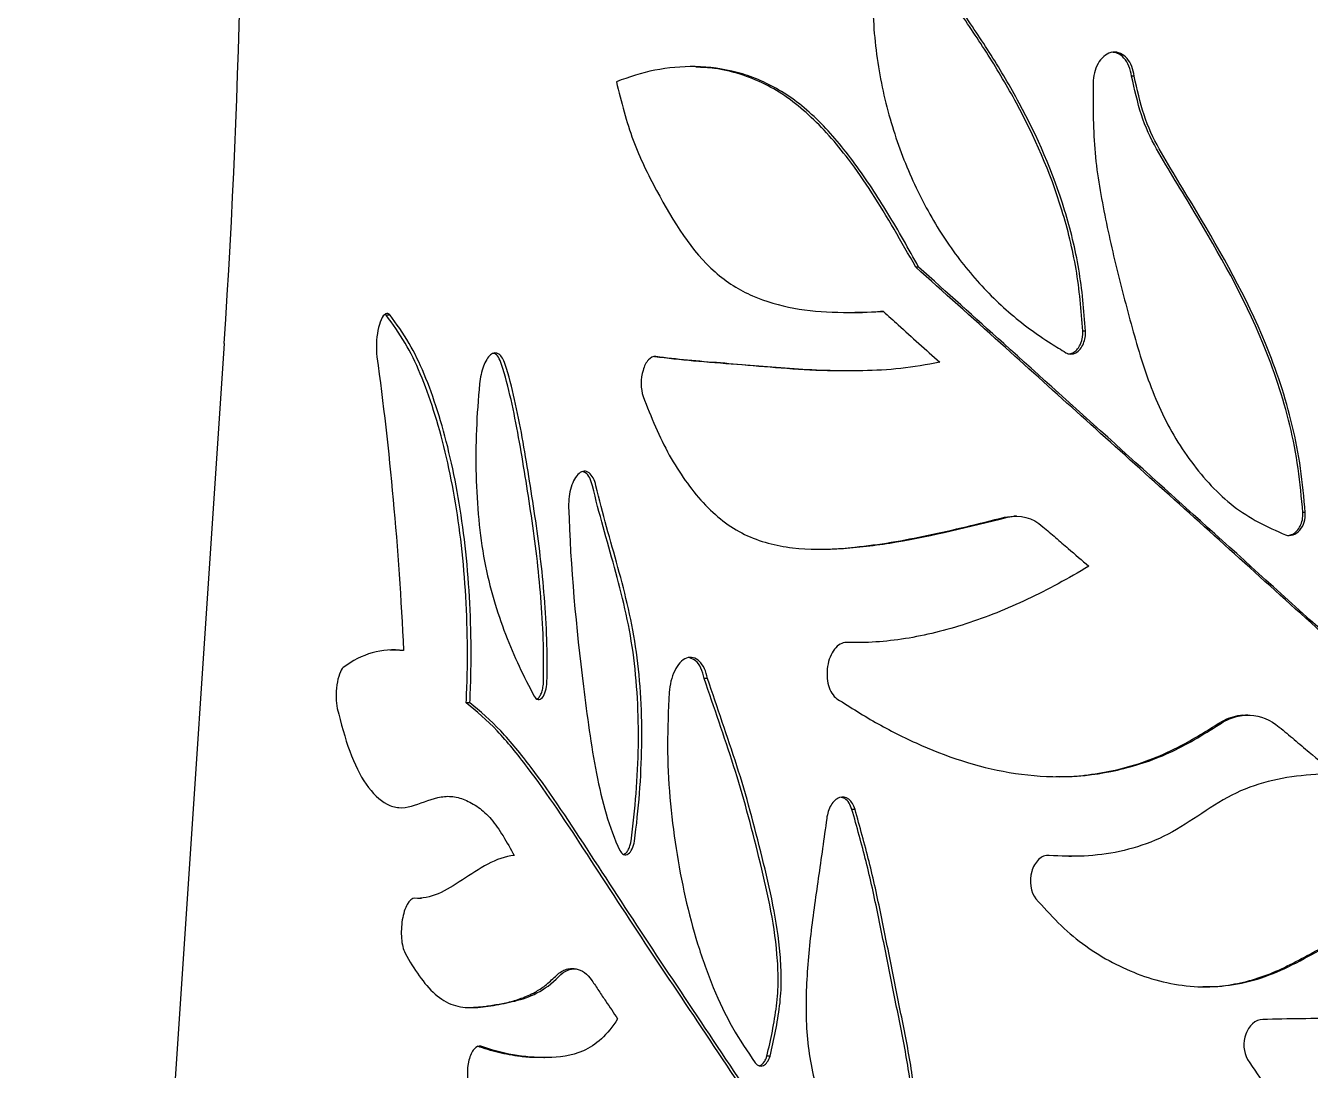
# Model space of a CAD drawing. Header units: millimetres. Extents: x -54 to 586, y 8 to 412.
# Drawn here: x 296.11 to 311.91, y 195.74 to 208.59 of the extents above; entities that cross this region are included whole.
import ezdxf

# ---------------------------------------------------------------- set-up
doc = ezdxf.new("R2010")
doc.units = ezdxf.units.MM
doc.layers.add('OUTLINE', color=7, linetype='Continuous', lineweight=25)

msp = doc.modelspace()

# ---------------------------------------------------------------- linework, layer by layer
at = {"layer": 'OUTLINE'}
for p, q in [((309.74084, 207.9727), (309.7083, 207.9727)), ((307.08966, 205.62518), (307.053, 205.62518)), ((300.54181, 205.03458), (300.52749, 205.04326)), ((300.58872, 205.03458), (300.54181, 205.03458)), ((306.65649, 205.0794), (306.61916, 205.0794)), ((309.14291, 204.83779), (309.10953, 204.83779)), ((298.54819, 204.68356), (296.10678, 167.97387)), ((308.14645, 202.54742), (308.25893, 202.55924)), ((308.29375, 202.56127), (308.25882, 202.56127)), ((311.84496, 202.60405), (311.81598, 202.60405)), ((300.7067, 200.90865), (300.58354, 200.91071)), ((300.75296, 200.90865), (300.7067, 200.90865)), ((304.49382, 200.56268), (304.45345, 200.56268)), ((301.57036, 200.26446), (301.52544, 200.26446)), ((311.14034, 200.11456), (311.11001, 200.11456)), ((310.79324, 200.00108), (310.76277, 200.00108)), ((306.30711, 198.95399), (306.2697, 198.95399)), ((308.93525, 198.3765), (308.96944, 198.3765)), ((300.92704, 197.86156), (300.97438, 197.86156)), ((302.85258, 196.99254), (302.80943, 196.99254)), ((302.47777, 195.90119), (302.48637, 195.90119)), ((305.26202, 195.91796), (305.22323, 195.91796))]:
    msp.add_line(p, q, dxfattribs=at)
msp.add_arc((198.76861, 211.31949), 100, 356.1950966, 1.7157666, dxfattribs=at)
for points, knots in [([(309.10953, 204.83779), (309.08897, 205.09291), (309.06765, 205.34805), (308.98401, 205.8464), (308.92308, 206.08941), (308.70723, 206.7945), (308.51278, 207.23388), (308.18216, 207.84497), (308.06557, 208.04133), (307.82467, 208.42283), (307.69973, 208.60687), (307.45174, 208.97507), (307.32762, 209.15798), (307.11075, 209.55854), (307.02097, 209.77991), (306.93143, 210.00159)], [0, 0, 0, 0, 0.125, 0.125, 0.25, 0.25, 0.5, 0.5, 0.625, 0.625, 0.75, 0.75, 0.875, 0.875, 1, 1, 1, 1]), ([(309.14292, 204.83779), (309.1224, 205.0928), (309.10113, 205.34783), (309.01772, 205.84602), (308.95693, 206.08898), (308.74152, 206.79396), (308.54745, 207.23337), (308.21734, 207.84459), (308.10092, 208.04099), (307.86036, 208.42261), (307.73557, 208.6067), (307.48791, 208.97503), (307.36395, 209.158), (307.1474, 209.55861), (307.05779, 209.77995), (306.96841, 210.00159)], [0, 0, 0, 0, 0.125, 0.125, 0.25, 0.25, 0.5, 0.5, 0.625, 0.625, 0.75, 0.75, 0.875, 0.875, 1, 1, 1, 1]), ([(306.63707, 209.95143), (306.61256, 209.81561), (306.58794, 209.67978), (306.54901, 209.40628), (306.53587, 209.26841), (306.51811, 208.85096), (306.53256, 208.56578), (306.59933, 208.01986), (306.65358, 207.75367), (306.79587, 207.24164), (306.88208, 207.00031), (307.08086, 206.54181), (307.19377, 206.32345), (307.44401, 205.91431), (307.57984, 205.72598), (307.8724, 205.37845), (308.02924, 205.21844), (308.36206, 204.92697), (308.53808, 204.79973), (308.72103, 204.68356)], [0, 0, 0, 0, 0.0625, 0.0625, 0.125, 0.125, 0.25, 0.25, 0.375, 0.375, 0.5, 0.5, 0.625, 0.625, 0.75, 0.75, 0.875, 0.875, 1, 1, 1, 1]), ([(309.74084, 207.9727), (309.73072, 208.05652), (309.7008, 208.13401), (309.60567, 208.24512), (309.5417, 208.2749), (309.41384, 208.26043), (309.35324, 208.21647), (309.26843, 208.08822), (309.24346, 208.00455), (309.23806, 207.91933)], [0, 0, 0, 0, 0.25, 0.25, 0.5, 0.5, 0.75, 0.75, 1, 1, 1, 1]), ([(309.7083, 207.9727), (309.70002, 208.01521), (309.68343, 208.10035), (309.62024, 208.19925), (309.54337, 208.25972), (309.48882, 208.26444), (309.46465, 208.26653)], [0, 0, 0, 0, 0.274116102, 0.549073872, 0.800177498, 1, 1, 1, 1]), ([(307.08966, 205.62518), (306.96519, 205.84822), (306.84122, 206.07087), (306.58183, 206.49734), (306.44747, 206.70262), (306.16416, 207.08792), (306.01634, 207.26567), (305.70631, 207.57322), (305.5423, 207.70294), (305.20138, 207.90235), (305.02945, 207.97224), (304.68539, 208.06469), (304.51218, 208.08708), (304.17314, 208.09278), (304.00756, 208.07735), (303.68393, 208.01385), (303.52597, 207.96044), (303.37138, 207.90529)], [0, 0, 0, 0, 0.125, 0.125, 0.25, 0.25, 0.375, 0.375, 0.5, 0.5, 0.625, 0.625, 0.75, 0.75, 0.875, 0.875, 1, 1, 1, 1]), ([(307.053, 205.62518), (306.96551, 205.78078), (306.79053, 206.09197), (306.51763, 206.54037), (306.25146, 206.92776), (305.99047, 207.24714), (305.73975, 207.50186), (305.47749, 207.71603), (305.19403, 207.88744), (304.89308, 208.00414), (304.60561, 208.07225), (304.42566, 208.08081), (304.34851, 208.08449)], [0, 0, 0, 0, 0.11865916, 0.23732152, 0.35578915, 0.44649274, 0.5376263, 0.62858202, 0.71904176, 0.82098475, 0.92324828, 1, 1, 1, 1]), ([(311.32468, 204.68688), (311.08652, 205.26521), (310.78559, 205.79009), (310.40072, 206.43474), (310.32336, 206.56323), (310.16852, 206.81981), (310.08933, 206.94651), (309.94321, 207.20952), (309.87829, 207.34745), (309.78097, 207.64987), (309.74474, 207.81129), (309.7083, 207.9727)], [0, 0, 0, 0, 0.5, 0.5, 0.625, 0.625, 0.75, 0.75, 0.875, 0.875, 1, 1, 1, 1]), ([(311.35593, 204.68356), (311.11822, 205.26256), (310.81755, 205.78806), (310.43291, 206.43344), (310.35559, 206.56207), (310.20084, 206.81893), (310.12169, 206.94577), (309.97561, 207.20902), (309.9107, 207.34705), (309.81344, 207.64968), (309.77724, 207.81119), (309.74084, 207.9727)], [0, 0, 0, 0, 0.5, 0.5, 0.625, 0.625, 0.75, 0.75, 0.875, 0.875, 1, 1, 1, 1]), ([(303.37138, 207.90529), (303.43332, 207.65652), (303.49533, 207.40823), (303.6599, 206.96311), (303.7613, 206.76307), (304.07498, 206.17874), (304.29958, 205.81589), (304.65716, 205.50174), (304.73292, 205.44514), (304.88772, 205.34726), (304.96701, 205.30553), (305.21016, 205.1987), (305.37923, 205.15137), (305.72912, 205.08848), (305.9103, 205.07296), (306.27841, 205.06417), (306.46599, 205.07172), (306.65649, 205.0794)], [0, 0, 0, 0, 0.125, 0.125, 0.25, 0.25, 0.5, 0.5, 0.5625, 0.5625, 0.625, 0.625, 0.75, 0.75, 0.875, 0.875, 1, 1, 1, 1]), ([(309.23806, 207.91933), (309.2352, 207.63749), (309.23225, 207.35586), (309.27824, 206.80397), (309.32453, 206.53314), (309.43188, 205.99483), (309.49418, 205.72919), (309.62644, 205.2031), (309.69578, 204.94185), (309.77085, 204.68356)], [0, 0, 0, 0, 0.25, 0.25, 0.5, 0.5, 0.75, 0.75, 1, 1, 1, 1]), ([(300.58872, 205.03457), (300.57174, 205.05407), (300.55248, 205.05996), (300.51417, 205.03927), (300.4951, 205.01376), (300.44657, 204.90542), (300.4254, 204.79341), (300.42087, 204.68356)], [0, 0, 0, 0, 0.25, 0.25, 0.5, 0.5, 1, 1, 1, 1]), ([(306.1705, 205.06796), (306.17557, 205.06773), (306.32111, 205.06113), (306.47278, 205.07043), (306.61916, 205.0794)], [0, 0, 0, 0, 0.03485759, 1, 1, 1, 1]), ([(306.65649, 205.0794), (306.71702, 205.02371), (306.77784, 204.96802), (306.83895, 204.91235), (306.92268, 204.83607), (307.00696, 204.75981), (307.09178, 204.68356)], [0, 0, 0, 0, 0.000329558939, 0.000329558939, 0.000329558939, 0.000781061529, 0.000781061529, 0.000781061529, 0.000781061529]), ([(301.52544, 200.26446), (301.53005, 200.37538), (301.53454, 200.48625), (301.53978, 200.70647), (301.54073, 200.81591), (301.53925, 201.14246), (301.53236, 201.35775), (301.50735, 201.78362), (301.48925, 201.99567), (301.44269, 202.40574), (301.41426, 202.60407), (301.34759, 202.98717), (301.3094, 203.172), (301.22358, 203.52765), (301.17542, 203.6994), (301.02128, 204.1825), (300.90647, 204.46479), (300.77559, 204.68688)], [0, 0, 0, 0, 0.0625, 0.0625, 0.125, 0.125, 0.25, 0.25, 0.375, 0.375, 0.5, 0.5, 0.625, 0.625, 0.75, 0.75, 1, 1, 1, 1]), ([(301.57036, 200.26446), (301.57496, 200.37519), (301.57945, 200.48587), (301.5847, 200.70572), (301.58567, 200.81498), (301.58425, 201.14099), (301.57744, 201.35594), (301.55262, 201.78116), (301.53464, 201.9929), (301.48837, 202.40248), (301.4601, 202.6006), (301.39379, 202.98334), (301.35579, 203.16802), (301.2704, 203.52344), (301.22246, 203.6951), (301.06891, 204.17835), (300.95454, 204.46099), (300.82405, 204.68356)], [0, 0, 0, 0, 0.0625, 0.0625, 0.125, 0.125, 0.25, 0.25, 0.375, 0.375, 0.5, 0.5, 0.625, 0.625, 0.75, 0.75, 1, 1, 1, 1]), ([(330.26315, 183.92261), (330.25051, 183.93722), (329.94528, 184.29014), (329.32286, 184.95822), (328.39859, 185.9262), (327.39002, 186.93006), (326.30289, 187.97278), (325.14248, 189.05735), (323.97918, 190.12926), (322.82045, 191.19391), (321.67573, 192.25975), (320.54481, 193.32525), (319.41973, 194.38023), (318.3026, 195.42399), (317.19359, 196.45301), (316.1062, 197.45124), (315.0422, 198.41944), (314.00493, 199.36061), (312.98225, 200.28545), (311.97035, 201.19886), (310.97122, 202.0997), (309.98777, 202.98555), (309.02597, 203.85146), (308.40731, 204.40848), (308.09808, 204.68689)], [0, 0, 0, 0, 0.001778, 0.04294951, 0.08410389, 0.12521492, 0.17440964, 0.22363326, 0.27286984, 0.32209817, 0.37129722, 0.42050971, 0.4697558, 0.51900867, 0.56824613, 0.61745114, 0.66481605, 0.71220548, 0.75959224, 0.80695424, 0.85520189, 0.90348147, 0.95175734, 1, 1, 1, 1]), ([(332.76131, 180.84738), (332.53465, 181.15516), (332.30686, 181.4618), (331.83882, 182.06385), (331.60077, 182.36117), (330.87494, 183.24236), (330.37553, 183.81549), (329.35208, 184.9384), (328.82789, 185.48806), (327.76085, 186.56905), (327.21723, 187.10063), (325.57531, 188.66981), (324.46402, 189.68343), (322.26911, 191.70997), (321.19052, 192.7321), (319.05955, 194.74369), (318.00187, 195.72955), (316.4285, 197.17582), (315.90586, 197.65351), (314.87336, 198.59463), (314.3629, 199.05843), (312.85024, 200.43009), (311.86685, 201.3185), (309.95703, 203.04227), (309.03045, 203.8775), (308.13673, 204.68356)], [0, 0, 0, 0, 0.03125, 0.03125, 0.0625, 0.0625, 0.125, 0.125, 0.1875, 0.1875, 0.25, 0.25, 0.375, 0.375, 0.5, 0.5, 0.625, 0.625, 0.6875, 0.6875, 0.75, 0.75, 0.875, 0.875, 1, 1, 1, 1]), ([(308.90153, 204.57106), (308.93915, 204.54999), (308.98325, 204.54994), (309.06159, 204.59225), (309.09499, 204.63346), (309.11609, 204.68356)], [0, 0, 0, 0, 0.5, 0.5, 1, 1, 1, 1]), ([(308.92556, 204.5562), (308.94188, 204.55737), (308.97611, 204.55982), (309.02498, 204.59345), (309.06181, 204.63838), (309.07786, 204.67339), (309.08405, 204.68689)], [0, 0, 0, 0, 0.25406265, 0.53301519, 0.81993314, 1, 1, 1, 1]), ([(309.77085, 204.68356), (309.84907, 204.4144), (309.93752, 204.15338), (310.157, 203.66508), (310.28808, 203.43782), (310.59891, 203.02035), (310.77051, 202.83454), (311.05994, 202.60932), (311.16296, 202.54484), (311.37847, 202.43022), (311.48996, 202.38005), (311.6017, 202.32995)], [0, 0, 0, 0, 0.25, 0.25, 0.5, 0.5, 0.75, 0.75, 0.875, 0.875, 1, 1, 1, 1]), ([(311.81598, 202.60405), (311.79888, 202.78653), (311.78184, 202.96901), (311.73189, 203.3283), (311.69781, 203.50469), (311.57121, 204.02502), (311.45797, 204.36322), (311.32468, 204.68688)], [0, 0, 0, 0, 0.25, 0.25, 0.5, 0.5, 1, 1, 1, 1]), ([(311.84496, 202.60405), (311.82793, 202.78619), (311.81096, 202.96833), (311.76126, 203.327), (311.72736, 203.5031), (311.60137, 204.02259), (311.48864, 204.3603), (311.35593, 204.68356)], [0, 0, 0, 0, 0.25, 0.25, 0.5, 0.5, 1, 1, 1, 1]), ([(300.42726, 204.5218), (300.50381, 203.95503), (300.5712, 203.36729), (300.68166, 202.15846), (300.72452, 201.54017), (300.75296, 200.90865)], [0, 0, 0, 0, 0.5, 0.5, 1, 1, 1, 1]), ([(302.00456, 204.42822), (301.98561, 204.48812), (301.95848, 204.53324), (301.8945, 204.57605), (301.85807, 204.57243), (301.79099, 204.51786), (301.7604, 204.46688), (301.71396, 204.34144), (301.6981, 204.26673), (301.69017, 204.18959)], [0, 0, 0, 0, 0.25, 0.25, 0.5, 0.5, 0.75, 0.75, 1, 1, 1, 1]), ([(301.95994, 204.42822), (301.94774, 204.45886), (301.9233, 204.52023), (301.8835, 204.56338), (301.85939, 204.56282), (301.85488, 204.56272)], [0, 0, 0, 0, 0.44766941, 0.89681466, 1, 1, 1, 1]), ([(303.85605, 204.524), (303.82483, 204.52778), (303.79291, 204.5126), (303.73728, 204.45105), (303.71456, 204.40582), (303.66881, 204.25163), (303.66902, 204.12569), (303.70089, 204.03452)], [0, 0, 0, 0, 0.25, 0.25, 0.5, 0.5, 1, 1, 1, 1]), ([(306.18764, 204.34853), (306.11453, 204.34864), (305.84557, 204.34904), (305.39672, 204.37896), (304.84831, 204.42775), (304.3264, 204.46417), (303.99968, 204.50248), (303.84057, 204.52114)], [0, 0, 0, 0, 0.08617501, 0.31704358, 0.54820644, 0.77998451, 1, 1, 1, 1]), ([(307.35019, 204.45297), (307.18814, 204.42398), (307.02798, 204.39523), (306.71178, 204.36056), (306.55572, 204.3528), (306.09347, 204.34196), (305.79318, 204.35541), (305.21094, 204.39687), (304.92824, 204.42326), (304.51621, 204.45562), (304.38095, 204.46602), (304.11508, 204.49196), (303.98451, 204.50797), (303.85605, 204.524)], [0, 0, 0, 0, 0.125, 0.125, 0.25, 0.25, 0.5, 0.5, 0.75, 0.75, 0.875, 0.875, 1, 1, 1, 1]), ([(302.47507, 200.51867), (302.48303, 200.87494), (302.47021, 201.22175), (302.41588, 201.90176), (302.3743, 202.23588), (302.30263, 202.72669), (302.27715, 202.88875), (302.22488, 203.21129), (302.1982, 203.37211), (302.11224, 203.84642), (302.04684, 204.15184), (301.95994, 204.42822)], [0, 0, 0, 0, 0.25, 0.25, 0.5, 0.5, 0.625, 0.625, 0.75, 0.75, 1, 1, 1, 1]), ([(302.51853, 200.51867), (302.5265, 200.87485), (302.51375, 201.2216), (302.45958, 201.90153), (302.4181, 202.23564), (302.3466, 202.72645), (302.32118, 202.88851), (302.26901, 203.21107), (302.24239, 203.37189), (302.15661, 203.84625), (302.09134, 204.15173), (302.00456, 204.42822)], [0, 0, 0, 0, 0.25, 0.25, 0.5, 0.5, 0.625, 0.625, 0.75, 0.75, 1, 1, 1, 1]), ([(301.69017, 204.18959), (301.65241, 203.81121), (301.63781, 203.43672), (301.65109, 202.88081), (301.66168, 202.69624), (301.69602, 202.34294), (301.71976, 202.17255), (301.78161, 201.84491), (301.82, 201.6865), (301.90706, 201.38573), (301.95551, 201.24363), (302.11276, 200.8355), (302.23332, 200.58715), (302.36126, 200.3453)], [0, 0, 0, 0, 0.25, 0.25, 0.375, 0.375, 0.5, 0.5, 0.625, 0.625, 0.75, 0.75, 1, 1, 1, 1]), ([(303.70089, 204.03452), (303.75018, 203.90807), (303.79999, 203.7818), (303.90553, 203.53792), (303.96205, 203.42166), (304.08395, 203.20232), (304.14922, 203.09903), (304.28777, 202.90359), (304.36159, 202.81089), (304.59454, 202.55889), (304.76381, 202.42787), (305.04176, 202.29161), (305.13901, 202.25611), (305.33593, 202.20246), (305.436, 202.18404), (305.74066, 202.14822), (305.94963, 202.1498), (306.37742, 202.17892), (306.59598, 202.20652), (307.25906, 202.31794), (307.71331, 202.43107), (308.18119, 202.54742)], [0, 0, 0, 0, 0.0625, 0.0625, 0.125, 0.125, 0.1875, 0.1875, 0.25, 0.25, 0.375, 0.375, 0.4375, 0.4375, 0.5, 0.5, 0.625, 0.625, 0.75, 0.75, 1, 1, 1, 1]), ([(303.12089, 202.93543), (303.10397, 203.00731), (303.07459, 203.06491), (302.99783, 203.12293), (302.95282, 203.11998), (302.87258, 203.05373), (302.83802, 202.99162), (302.79338, 202.84542), (302.78272, 202.76074), (302.78465, 202.67947)], [0, 0, 0, 0, 0.25, 0.25, 0.5, 0.5, 0.75, 0.75, 1, 1, 1, 1]), ([(303.07816, 202.93542), (303.06798, 202.96873), (303.04758, 203.03545), (303.00285, 203.09545), (302.97006, 203.10374), (302.95786, 203.10683)], [0, 0, 0, 0, 0.38500389, 0.7711987, 1, 1, 1, 1]), ([(303.55231, 198.56456), (303.60556, 198.95587), (303.63621, 199.34658), (303.64776, 200.1267), (303.62764, 200.52069), (303.52514, 201.25355), (303.44039, 201.59548), (303.25656, 202.26543), (303.15841, 202.59159), (303.07816, 202.93543)], [0, 0, 0, 0, 0.25, 0.25, 0.5, 0.5, 0.75, 0.75, 1, 1, 1, 1]), ([(303.59391, 198.56456), (303.6471, 198.9558), (303.67775, 199.34645), (303.68936, 200.12646), (303.66932, 200.52038), (303.56708, 201.25325), (303.48251, 201.59522), (303.29899, 202.2653), (303.201, 202.59155), (303.12089, 202.93543)], [0, 0, 0, 0, 0.25, 0.25, 0.5, 0.5, 0.75, 0.75, 1, 1, 1, 1]), ([(302.78465, 202.67947), (302.80559, 201.92268), (302.87787, 201.19054), (303.01155, 200.10443), (303.05873, 199.74187), (303.19423, 199.05145), (303.28123, 198.72687), (303.41507, 198.45014)], [0, 0, 0, 0, 0.5, 0.5, 0.75, 0.75, 1, 1, 1, 1]), ([(311.6017, 202.32995), (311.66254, 202.3096), (311.73196, 202.33406), (311.82547, 202.4452), (311.84882, 202.52611), (311.84496, 202.60405)], [0, 0, 0, 0, 0.5, 0.5, 1, 1, 1, 1]), ([(311.63771, 202.32484), (311.65556, 202.32873), (311.69316, 202.33692), (311.74416, 202.37854), (311.7859, 202.43893), (311.81396, 202.51718), (311.81528, 202.57431), (311.81598, 202.60405)], [0, 0, 0, 0, 0.17092188, 0.36012997, 0.55733734, 0.76954778, 1, 1, 1, 1]), ([(305.83566, 202.15672), (305.88505, 202.156), (306.03903, 202.15377), (306.34354, 202.18093), (306.75029, 202.23446), (307.20664, 202.32326), (307.67101, 202.42951), (307.988, 202.50813), (308.14645, 202.54742)], [0, 0, 0, 0, 0.06823061, 0.21273796, 0.40939117, 0.6062151, 0.80316908, 1, 1, 1, 1]), ([(308.61845, 202.43149), (308.67009, 202.3866), (308.7219, 202.34167), (308.77387, 202.2967), (308.82584, 202.25173), (308.87796, 202.20673), (308.93024, 202.16168), (309.01377, 202.08971), (309.09769, 202.01764), (309.18198, 201.94544)], [0, 0, 0, 0, 0.000257625283, 0.000257625283, 0.000257625283, 0.000515250566, 0.000515250566, 0.000515250566, 0.00092683844, 0.00092683844, 0.00092683844, 0.00092683844]), ([(309.18198, 201.94544), (308.93106, 201.79328), (308.67959, 201.65706), (308.17561, 201.41948), (307.92249, 201.31799), (307.42109, 201.15516), (307.17144, 201.09338), (306.68041, 201.01547), (306.43946, 200.99926), (306.20321, 201.00778)], [0, 0, 0, 0, 0.25, 0.25, 0.5, 0.5, 0.75, 0.75, 1, 1, 1, 1]), ([(306.20321, 201.00778), (306.14951, 201.00956), (306.09547, 200.9777), (306.0121, 200.86886), (305.98261, 200.7928), (305.95725, 200.63425), (305.96086, 200.5499), (306.00074, 200.40628), (306.03749, 200.3469), (306.08511, 200.31487)], [0, 0, 0, 0, 0.25, 0.25, 0.5, 0.5, 0.75, 0.75, 1, 1, 1, 1]), ([(304.49382, 200.56267), (304.47588, 200.65155), (304.44152, 200.72719), (304.34763, 200.82111), (304.28974, 200.83635), (304.17764, 200.79264), (304.12635, 200.73548), (304.05123, 200.58174), (304.02805, 200.48778), (304.02044, 200.39114)], [0, 0, 0, 0, 0.25, 0.25, 0.5, 0.5, 0.75, 0.75, 1, 1, 1, 1]), ([(304.45345, 200.56268), (304.44133, 200.60722), (304.41704, 200.69643), (304.35208, 200.78889), (304.29943, 200.80926), (304.27541, 200.81855)], [0, 0, 0, 0, 0.351621227, 0.704262636, 1, 1, 1, 1]), ([(300.01334, 200.69816), (299.9789, 200.67155), (299.94857, 200.58417), (299.92013, 200.38425), (299.92133, 200.27286), (299.93879, 200.19539)], [0, 0, 0, 0, 0.5, 0.5, 1, 1, 1, 1]), ([(302.36126, 200.3453), (302.37384, 200.32159), (302.39024, 200.30693), (302.42606, 200.30129), (302.44513, 200.31075), (302.49484, 200.36873), (302.51637, 200.44484), (302.51853, 200.51867)], [0, 0, 0, 0, 0.25, 0.25, 0.5, 0.5, 1, 1, 1, 1]), ([(302.39417, 200.31127), (302.39583, 200.31172), (302.40713, 200.31478), (302.42714, 200.33927), (302.45081, 200.38274), (302.46809, 200.44239), (302.47407, 200.48998), (302.47498, 200.51588), (302.47507, 200.51866)], [0, 0, 0, 0, 0.03698633, 0.25184482, 0.47492034, 0.71154623, 0.96903384, 1, 1, 1, 1]), ([(305.22323, 195.91796), (305.26941, 196.12235), (305.31584, 196.32671), (305.35408, 196.6412), (305.36083, 196.74827), (305.36175, 196.96241), (305.35642, 197.06728), (305.32939, 197.37768), (305.29711, 197.57932), (305.21891, 197.97646), (305.17334, 198.17011), (305.03115, 198.7462), (304.93076, 199.12632), (304.75595, 199.67144), (304.69501, 199.85003), (304.57396, 200.2069), (304.51341, 200.38477), (304.45345, 200.56267)], [0, 0, 0, 0, 0.125, 0.125, 0.1875, 0.1875, 0.25, 0.25, 0.375, 0.375, 0.5, 0.5, 0.75, 0.75, 0.875, 0.875, 1, 1, 1, 1]), ([(305.26202, 195.91796), (305.30813, 196.12231), (305.35449, 196.32662), (305.3927, 196.64099), (305.39946, 196.74799), (305.40042, 196.9621), (305.39512, 197.06696), (305.36818, 197.37732), (305.33599, 197.57893), (305.25796, 197.97608), (305.21248, 198.16973), (305.07056, 198.74586), (304.97036, 199.12601), (304.79585, 199.67124), (304.735, 199.84987), (304.61414, 200.20682), (304.55368, 200.38473), (304.49382, 200.56267)], [0, 0, 0, 0, 0.125, 0.125, 0.1875, 0.1875, 0.25, 0.25, 0.375, 0.375, 0.5, 0.5, 0.75, 0.75, 0.875, 0.875, 1, 1, 1, 1]), ([(304.02044, 200.39114), (304.01094, 200.17325), (304.00146, 199.95536), (304.00098, 199.52427), (304.01169, 199.31151), (304.04896, 198.88992), (304.07477, 198.67988), (304.13779, 198.26962), (304.17527, 198.06916), (304.26311, 197.67802), (304.3135, 197.48736), (304.42825, 197.11628), (304.49306, 196.93495), (304.63547, 196.58868), (304.71329, 196.42414), (304.88718, 196.11849), (304.9828, 195.97664), (305.07955, 195.83479)], [0, 0, 0, 0, 0.125, 0.125, 0.25, 0.25, 0.375, 0.375, 0.5, 0.5, 0.625, 0.625, 0.75, 0.75, 0.875, 0.875, 1, 1, 1, 1]), ([(299.93879, 200.19539), (299.98555, 200.01153), (300.03383, 199.82813), (300.15003, 199.51128), (300.21771, 199.37494), (300.37236, 199.1519), (300.45702, 199.06807), (300.59789, 198.99444), (300.64709, 198.97904), (300.74728, 198.97133), (300.79869, 198.97957), (300.95591, 199.02186), (301.06476, 199.07291), (301.23007, 199.11179), (301.28544, 199.11759), (301.39636, 199.10853), (301.45195, 199.09431), (301.5635, 199.04876), (301.61992, 199.01789), (301.72887, 198.93893), (301.78177, 198.89074), (301.93405, 198.71509), (302.02457, 198.54965), (302.11535, 198.38583)], [0, 0, 0, 0, 0.125, 0.125, 0.25, 0.25, 0.375, 0.375, 0.4375, 0.4375, 0.5, 0.5, 0.625, 0.625, 0.6875, 0.6875, 0.75, 0.75, 0.8125, 0.8125, 0.875, 0.875, 1, 1, 1, 1]), ([(315.97438, 179.604), (315.79789, 179.84609), (315.62276, 180.08848), (315.28087, 180.57882), (315.11347, 180.82622), (314.61594, 181.57011), (314.292, 182.06964), (313.64395, 183.0621), (313.31951, 183.55442), (312.65738, 184.51738), (312.31861, 184.98702), (311.63898, 185.9143), (311.29786, 186.37144), (310.62569, 187.28393), (310.29525, 187.74039), (309.32271, 189.11087), (308.69411, 190.02098), (307.45255, 191.79317), (306.84514, 192.65944), (305.67934, 194.3761), (305.12014, 195.22254), (304.30471, 196.44442), (304.03733, 196.84361), (303.51593, 197.62924), (303.26247, 198.0173), (302.76837, 198.77808), (302.52612, 199.1462), (302.155, 199.63338), (302.0313, 199.78541), (301.78035, 200.05179), (301.65123, 200.15905), (301.52544, 200.26446)], [0, 0, 0, 0, 0.03125, 0.03125, 0.0625, 0.0625, 0.125, 0.125, 0.1875, 0.1875, 0.25, 0.25, 0.3125, 0.3125, 0.375, 0.375, 0.5, 0.5, 0.625, 0.625, 0.75, 0.75, 0.8125, 0.8125, 0.875, 0.875, 0.9375, 0.9375, 0.96875, 0.96875, 1, 1, 1, 1]), ([(315.9958, 179.604), (315.81962, 179.84604), (315.64479, 180.08839), (315.30351, 180.57862), (315.13641, 180.82596), (314.63977, 181.56968), (314.31642, 182.06908), (313.66955, 183.06132), (313.3457, 183.55354), (312.68476, 184.51636), (312.34658, 184.98595), (311.66811, 185.91314), (311.32756, 186.37024), (310.6565, 187.28266), (310.32661, 187.73909), (309.35569, 189.10945), (308.72815, 190.01951), (307.48862, 191.7917), (306.88219, 192.65798), (305.71824, 194.37469), (305.15992, 195.2212), (304.34576, 196.44323), (304.07878, 196.84249), (303.55816, 197.62826), (303.30507, 198.01638), (302.8117, 198.77733), (302.5698, 199.14559), (302.1992, 199.63298), (302.07564, 199.7851), (301.825, 200.05166), (301.69602, 200.15899), (301.57036, 200.26446)], [0, 0, 0, 0, 0.03125, 0.03125, 0.0625, 0.0625, 0.125, 0.125, 0.1875, 0.1875, 0.25, 0.25, 0.3125, 0.3125, 0.375, 0.375, 0.5, 0.5, 0.625, 0.625, 0.75, 0.75, 0.8125, 0.8125, 0.875, 0.875, 0.9375, 0.9375, 0.96875, 0.96875, 1, 1, 1, 1]), ([(306.08511, 200.31487), (306.25083, 200.20891), (306.41898, 200.10314), (306.76513, 199.90922), (306.94289, 199.82021), (307.49157, 199.57983), (307.87751, 199.45736), (308.48158, 199.36652), (308.68771, 199.35152), (309.11081, 199.3628), (309.32251, 199.39), (309.74593, 199.48633), (309.95787, 199.5534), (310.37966, 199.74502), (310.58648, 199.87328), (310.79324, 200.00108)], [0, 0, 0, 0, 0.125, 0.125, 0.25, 0.25, 0.5, 0.5, 0.625, 0.625, 0.75, 0.75, 0.875, 0.875, 1, 1, 1, 1]), ([(310.76277, 200.00108), (310.79881, 200.02333), (310.87089, 200.0678), (310.98736, 200.10317), (311.06827, 200.11832), (311.10882, 200.11421), (311.10998, 200.11409)], [0, 0, 0, 0, 0.330000186, 0.659933625, 0.990276594, 1, 1, 1, 1]), ([(310.79324, 200.00108), (310.8508, 200.04072), (310.91101, 200.07021), (311.0369, 200.1086), (311.10192, 200.11694), (311.29365, 200.10803), (311.41904, 200.05595), (311.5252, 199.96726)], [0, 0, 0, 0, 0.25, 0.25, 0.5, 0.5, 1, 1, 1, 1]), ([(308.77886, 199.35987), (308.80798, 199.35868), (308.95163, 199.3528), (309.21703, 199.3808), (309.57124, 199.44486), (309.92555, 199.55382), (310.24228, 199.6931), (310.51919, 199.85059), (310.68156, 199.95091), (310.76277, 200.00108)], [0, 0, 0, 0, 0.04461667, 0.22004778, 0.39623369, 0.57217039, 0.74726003, 0.87359923, 1, 1, 1, 1]), ([(311.5252, 199.96726), (311.58629, 199.91587), (311.6475, 199.86437), (311.70881, 199.81274), (311.77012, 199.76111), (311.83154, 199.70937), (311.89305, 199.6575), (311.9985, 199.56858), (312.10424, 199.4793), (312.21024, 199.38963)], [0, 0, 0, 0, 0.00027992575, 0.00027992575, 0.00027992575, 0.00055985152, 0.00055985152, 0.00055985152, 0.0010397223, 0.0010397223, 0.0010397223, 0.0010397223]), ([(312.21024, 199.38963), (311.89282, 199.38778), (311.57762, 199.35857), (311.12231, 199.2166), (310.97487, 199.15241), (310.69171, 198.98817), (310.55602, 198.89237), (310.28143, 198.71412), (310.14114, 198.63438), (309.85364, 198.51275), (309.70733, 198.46796), (309.26887, 198.37412), (308.97801, 198.36472), (308.69474, 198.38812)], [0, 0, 0, 0, 0.25, 0.25, 0.375, 0.375, 0.5, 0.5, 0.625, 0.625, 0.75, 0.75, 1, 1, 1, 1]), ([(306.30711, 198.95399), (306.29096, 199.00734), (306.26408, 199.05138), (306.1957, 199.10484), (306.15451, 199.11282), (306.07624, 199.08605), (306.03966, 199.05176), (305.98504, 198.95926), (305.96669, 198.90177), (305.95893, 198.84188)], [0, 0, 0, 0, 0.25, 0.25, 0.5, 0.5, 0.75, 0.75, 1, 1, 1, 1]), ([(306.2697, 198.95399), (306.25893, 198.98151), (306.23735, 199.03661), (306.18838, 199.0888), (306.15159, 199.09743), (306.13624, 199.10102)], [0, 0, 0, 0, 0.36772762, 0.73625476, 1, 1, 1, 1]), ([(306.91618, 193.5266), (306.94567, 193.76231), (306.97515, 193.99803), (307.01818, 194.47141), (307.03156, 194.70886), (307.02942, 195.17654), (307.01321, 195.4075), (306.94993, 195.86349), (306.90625, 196.08889), (306.81677, 196.53599), (306.77033, 196.75857), (306.68144, 197.20548), (306.63766, 197.42922), (306.5459, 197.87392), (306.49739, 198.09448), (306.38854, 198.52775), (306.32887, 198.74085), (306.2697, 198.95399)], [0, 0, 0, 0, 0.125, 0.125, 0.25, 0.25, 0.375, 0.375, 0.5, 0.5, 0.625, 0.625, 0.75, 0.75, 0.875, 0.875, 1, 1, 1, 1]), ([(306.95218, 193.5266), (306.98164, 193.76229), (307.01108, 193.99799), (307.05407, 194.47132), (307.06745, 194.70875), (307.06537, 195.17638), (307.04921, 195.40733), (306.98608, 195.86329), (306.94249, 196.0887), (306.85317, 196.53581), (306.80682, 196.75839), (306.71811, 197.20532), (306.67441, 197.42906), (306.58282, 197.87379), (306.5344, 198.09437), (306.42574, 198.52768), (306.36617, 198.74082), (306.30711, 198.95399)], [0, 0, 0, 0, 0.125, 0.125, 0.25, 0.25, 0.375, 0.375, 0.5, 0.5, 0.625, 0.625, 0.75, 0.75, 0.875, 0.875, 1, 1, 1, 1]), ([(305.95893, 198.84188), (305.92504, 198.59657), (305.89095, 198.35129), (305.82019, 197.86131), (305.78455, 197.61589), (305.72997, 197.124), (305.71019, 196.87806), (305.70016, 196.38617), (305.71297, 196.13731), (305.77035, 195.78391), (305.79528, 195.66823), (305.85573, 195.44444), (305.89118, 195.33678), (305.96661, 195.1249), (306.0066, 195.02068), (306.08629, 194.81181), (306.12652, 194.70756), (306.24972, 194.39686), (306.3355, 194.19271), (306.52066, 193.79634), (306.6211, 193.60522), (306.72257, 193.41451)], [0, 0, 0, 0, 0.125, 0.125, 0.25, 0.25, 0.375, 0.375, 0.5, 0.5, 0.5625, 0.5625, 0.625, 0.625, 0.6875, 0.6875, 0.75, 0.75, 0.875, 0.875, 1, 1, 1, 1]), ([(303.41507, 198.45014), (303.42722, 198.42546), (303.44327, 198.40772), (303.47939, 198.39218), (303.49963, 198.39481), (303.55516, 198.43223), (303.58403, 198.49584), (303.59391, 198.56456)], [0, 0, 0, 0, 0.25, 0.25, 0.5, 0.5, 1, 1, 1, 1]), ([(303.46488, 198.40083), (303.47539, 198.40742), (303.49676, 198.42081), (303.52398, 198.46326), (303.54307, 198.51296), (303.54953, 198.54906), (303.55231, 198.56455)], [0, 0, 0, 0, 0.25324871, 0.51512866, 0.79198359, 1, 1, 1, 1]), ([(302.11535, 198.38583), (301.89248, 198.36861), (301.6812, 198.22018), (301.37635, 198.02036), (301.27627, 197.95807), (301.08049, 197.87541), (300.98465, 197.85314), (300.89106, 197.86069)], [0, 0, 0, 0, 0.5, 0.5, 0.75, 0.75, 1, 1, 1, 1]), ([(308.69474, 198.38812), (308.64896, 198.39137), (308.60287, 198.37255), (308.52589, 198.2997), (308.49673, 198.24781), (308.44596, 198.07177), (308.46541, 197.93472), (308.53072, 197.85353)], [0, 0, 0, 0, 0.25, 0.25, 0.5, 0.5, 1, 1, 1, 1]), ([(300.89106, 197.86069), (300.8594, 197.86304), (300.8269, 197.8344), (300.77271, 197.7372), (300.7512, 197.66951), (300.72663, 197.51985), (300.72303, 197.44037), (300.73478, 197.29435), (300.75022, 197.23057), (300.77356, 197.18706)], [0, 0, 0, 0, 0.25, 0.25, 0.5, 0.5, 0.75, 0.75, 1, 1, 1, 1]), ([(308.53072, 197.85353), (308.62115, 197.75332), (308.71213, 197.65315), (308.90153, 197.46571), (309.00058, 197.3797), (309.31306, 197.14861), (309.5417, 197.02378), (309.89782, 196.88697), (310.01912, 196.84992), (310.26768, 196.79573), (310.39577, 196.77854), (310.78423, 196.76219), (311.04419, 196.79782), (311.435, 196.92533), (311.56298, 196.98074), (311.81458, 197.10758), (311.93886, 197.17808), (312.1905, 197.31258), (312.31787, 197.37674), (312.57731, 197.4861), (312.70973, 197.53025), (312.98104, 197.59297), (313.12057, 197.61243), (313.39778, 197.63148), (313.53621, 197.63146), (313.81222, 197.6071), (313.94968, 197.58124), (314.22387, 197.50697), (314.35994, 197.4603), (314.49622, 197.41382)], [0, 0, 0, 0, 0.0625, 0.0625, 0.125, 0.125, 0.25, 0.25, 0.3125, 0.3125, 0.375, 0.375, 0.5, 0.5, 0.5625, 0.5625, 0.625, 0.625, 0.6875, 0.6875, 0.75, 0.75, 0.8125, 0.8125, 0.875, 0.875, 0.9375, 0.9375, 1, 1, 1, 1]), ([(310.58606, 196.77632), (310.62871, 196.77528), (310.76903, 196.77183), (311.01016, 196.8086), (311.30391, 196.88406), (311.59024, 197.00683), (311.86955, 197.15499), (312.14971, 197.30865), (312.43878, 197.44219), (312.73781, 197.54641), (313.06195, 197.61047), (313.29368, 197.63573), (313.42121, 197.62637), (313.42741, 197.62591)], [0, 0, 0, 0, 0.04556835, 0.14991821, 0.25392142, 0.35675242, 0.45990504, 0.56307896, 0.66658576, 0.77023361, 0.87351617, 0.99384686, 1, 1, 1, 1]), ([(300.77356, 197.18706), (300.88355, 196.98609), (301.00299, 196.80667), (301.2125, 196.62091), (301.28758, 196.5751), (301.44249, 196.52292), (301.52297, 196.51404), (301.68868, 196.51647), (301.77409, 196.52796), (301.94706, 196.55816), (302.03486, 196.57465), (302.213, 196.61906), (302.30332, 196.64829), (302.48616, 196.74306), (302.57684, 196.80844), (302.66426, 196.89891)], [0, 0, 0, 0, 0.25, 0.25, 0.375, 0.375, 0.5, 0.5, 0.625, 0.625, 0.75, 0.75, 0.875, 0.875, 1, 1, 1, 1]), ([(301.58509, 196.51791), (301.62604, 196.52024), (301.71943, 196.52556), (301.86957, 196.54786), (302.03432, 196.57691), (302.20212, 196.62539), (302.35748, 196.69425), (302.4987, 196.78274), (302.58048, 196.8602), (302.62135, 196.89891)], [0, 0, 0, 0, 0.12456639, 0.28408353, 0.44385005, 0.60318755, 0.76211677, 0.8811034, 1, 1, 1, 1]), ([(302.62135, 196.89891), (302.64096, 196.91714), (302.68017, 196.95357), (302.74288, 196.98292), (302.78662, 196.99545), (302.80848, 196.99214), (302.80941, 196.992)], [0, 0, 0, 0, 0.328374629, 0.656647418, 0.985464698, 1, 1, 1, 1]), ([(302.66426, 196.89891), (302.73031, 196.96709), (302.80402, 196.99981), (302.94691, 196.98245), (303.01522, 196.93198), (303.07039, 196.84995)], [0, 0, 0, 0, 0.5, 0.5, 1, 1, 1, 1]), ([(303.07039, 196.84995), (303.09879, 196.80735), (303.12731, 196.76469), (303.15593, 196.72197), (303.18454, 196.67925), (303.21327, 196.63647), (303.24209, 196.59362), (303.29017, 196.52213), (303.33853, 196.45045), (303.38715, 196.37856)], [0, 0, 0, 0, 0.000214493064, 0.000214493064, 0.000214493064, 0.000428986149, 0.000428986149, 0.000428986149, 0.000786828095, 0.000786828095, 0.000786828095, 0.000786828095]), ([(315.2284, 196.75463), (314.54573, 196.75789), (313.88676, 196.58559), (313.07481, 196.45368), (312.91298, 196.43186), (312.59013, 196.40223), (312.42915, 196.39349), (311.94989, 196.37686), (311.63453, 196.3785), (311.32286, 196.36986)], [0, 0, 0, 0, 0.5, 0.5, 0.625, 0.625, 0.75, 0.75, 1, 1, 1, 1]), ([(303.38715, 196.37856), (303.32558, 196.27883), (303.25874, 196.19649), (303.11551, 196.06545), (303.04026, 196.01797), (302.8165, 195.91833), (302.66637, 195.90469), (302.23357, 195.89558), (301.96085, 195.94818), (301.70648, 196.03979)], [0, 0, 0, 0, 0.125, 0.125, 0.25, 0.25, 0.5, 0.5, 1, 1, 1, 1]), ([(311.32286, 196.36986), (311.27815, 196.3685), (311.23442, 196.34956), (311.1607, 196.28499), (311.13128, 196.23964), (311.07606, 196.08867), (311.08359, 195.96675), (311.13363, 195.87902)], [0, 0, 0, 0, 0.25, 0.25, 0.5, 0.5, 1, 1, 1, 1]), ([(301.70648, 196.03979), (301.6783, 196.04976), (301.64811, 196.03711), (301.59496, 195.97389), (301.573, 195.9249), (301.52938, 195.75367), (301.53247, 195.61311), (301.5674, 195.5242)], [0, 0, 0, 0, 0.25, 0.25, 0.5, 0.5, 1, 1, 1, 1]), ([(302.44328, 195.90133), (302.42023, 195.90077), (302.33457, 195.8987), (302.1589, 195.91699), (301.91843, 195.95571), (301.74759, 196.01176), (301.66216, 196.03979)], [0, 0, 0, 0, 0.0830369, 0.30859064, 0.65427293, 1, 1, 1, 1]), ([(305.07955, 195.83479), (305.10617, 195.7992), (305.14437, 195.78697), (305.2152, 195.82045), (305.24537, 195.86471), (305.26202, 195.91796)], [0, 0, 0, 0, 0.5, 0.5, 1, 1, 1, 1]), ([(305.12812, 195.80141), (305.13459, 195.80281), (305.15357, 195.80691), (305.18255, 195.83497), (305.20798, 195.87474), (305.21885, 195.90553), (305.22323, 195.91796)], [0, 0, 0, 0, 0.15959156, 0.46780123, 0.78525083, 1, 1, 1, 1]), ([(311.13363, 195.87902), (311.21268, 195.76024), (311.29206, 195.64152), (311.46213, 195.41846), (311.55395, 195.31565), (311.85307, 195.03722), (312.0812, 194.88424), (312.55311, 194.636), (312.80104, 194.54091), (313.31432, 194.3873), (313.57929, 194.32869), (314.37923, 194.19815), (314.92608, 194.17446), (315.7664, 194.22481), (316.05049, 194.25491), (316.61818, 194.34058), (316.90202, 194.40012), (317.18756, 194.46083)], [0, 0, 0, 0, 0.0625, 0.0625, 0.125, 0.125, 0.25, 0.25, 0.375, 0.375, 0.5, 0.5, 0.75, 0.75, 0.875, 0.875, 1, 1, 1, 1])]:
    msp.add_open_spline(points, degree=3, knots=knots, dxfattribs=at)
for points in [[(308.09808, 204.68688), (307.74423, 205.0055), (307.39506, 205.31686), (307.053, 205.62518)], [(308.13673, 204.68356), (307.7822, 205.00333), (307.43236, 205.31578), (307.08966, 205.62518)], [(300.77559, 204.68688), (300.6989, 204.81701), (300.61911, 204.92573), (300.54181, 205.03457)], [(300.82405, 204.68356), (300.74691, 204.81515), (300.66655, 204.9248), (300.58872, 205.03457)], [(309.08405, 204.68688), (309.10318, 204.73372), (309.11161, 204.78606), (309.10953, 204.83779)], [(309.11609, 204.68356), (309.13615, 204.73119), (309.14503, 204.78482), (309.14292, 204.83779)], [(300.42087, 204.68356), (300.41851, 204.62625), (300.4207, 204.57169), (300.42726, 204.5218)], [(307.09178, 204.68356), (307.1773, 204.60668), (307.26344, 204.52982), (307.35019, 204.45297)], [(308.72103, 204.68356), (308.78079, 204.64562), (308.84101, 204.60824), (308.90153, 204.57106)], [(308.18119, 202.54742), (308.3336, 202.58548), (308.49044, 202.54198), (308.61845, 202.43149)], [(300.75296, 200.90865), (300.49001, 200.94041), (300.2409, 200.87026), (300.01334, 200.69816)]]:
    msp.add_open_spline(points, degree=3, dxfattribs=at)

doc.saveas('drawing.dxf')
